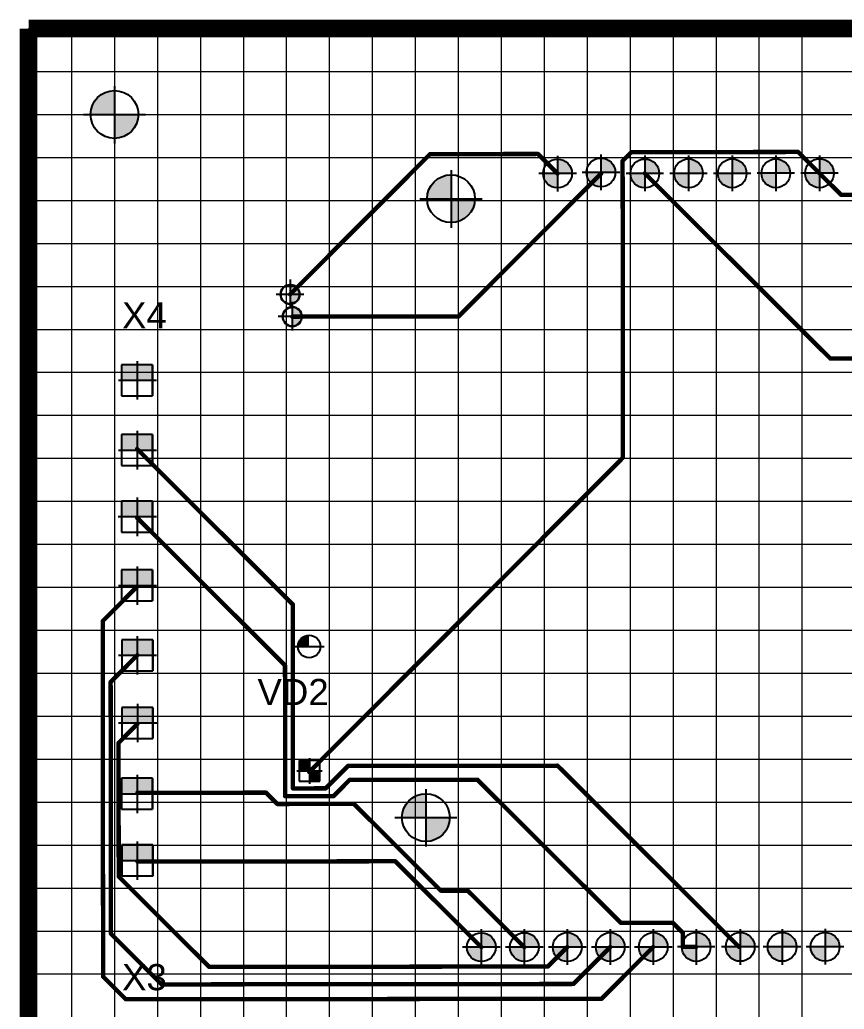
# Model space of a CAD drawing. Header units: millimetres. Extents: x 4478846 to 4492776, y 3796523 to 3799112.
# Drawn here: x 4482117.8 to 4482213.8, y 3798029.9 to 3798145 of the extents above; entities that cross this region are included whole.
import ezdxf

# ---------------------------------------------------------------- set-up
doc = ezdxf.new("R2010")
doc.units = ezdxf.units.MM
doc.linetypes.add('ACAD_ISO08W100', pattern=[36, 24, -3, 6, -3])
doc.layers.get('0').update_dxf_attribs({"lineweight": 25})
for name, color, linetype in [('BottomLayer', 5, 'Continuous'), ('InternalPlane1', 76, 'Continuous'), ('InternalPlane2', 16, 'Continuous'), ('MultiLayer', 9, 'Continuous'), ('TopLayer', 1, 'Continuous'), ('TopOverlay', 2, 'Continuous'), ('Размеры', 7, 'Continuous')]:
    doc.layers.add(name, color=color, linetype=linetype)
for name, color, linetype, lineweight in [('Tonkaya', 3, 'Continuous', 25), ('TXT', 220, 'Continuous', 20), ('тонкая', 7, 'Continuous', 13)]:
    doc.layers.add(name, color=color, linetype=linetype, lineweight=lineweight)
doc.styles.get("Standard").update_dxf_attribs({"font": 'arial.ttf'})

# ---------------------------------------------------------------- blocks, each defined once
blk = doc.blocks.new('*U279')
at = {"layer": 'тонкая'}
blk.add_line((-128, 0), (128, 0), dxfattribs=at)
blk = doc.blocks.new('*U280')
at = {"layer": 'тонкая', "color": 0, "linetype": 'ByBlock', "lineweight": -2, "transparency": 16777216}
for p in [(0, 190), (0, 185), (0, 180), (0, 175), (0, 170), (0, 165), (0, 160), (0, 155), (0, 150), (0, 145), (0, 140), (0, 135), (0, 130), (0, 125), (0, 120), (0, 115), (0, 110), (0, 105), (0, 100), (0, 95), (0, 90), (0, 85), (0, 80)]:
    blk.add_blockref('*U279', p, dxfattribs=at)
blk = doc.blocks.new('*U273')
at = {"layer": 'тонкая'}
blk.add_line((0, 95), (0, -95), dxfattribs=at)
blk = doc.blocks.new('*U274')
at = {"layer": 'тонкая', "color": 0, "linetype": 'ByBlock', "lineweight": -2, "transparency": 16777216}
for p in [(0, 0), (5, 0), (10, 0), (15, 0), (20, 0), (25, 0), (30, 0), (35, 0), (40, 0), (45, 0), (50, 0), (55, 0), (60, 0), (65, 0), (70, 0), (75, 0), (80, 0), (85, 0), (90, 0)]:
    blk.add_blockref('*U273', p, dxfattribs=at)

msp = doc.modelspace()

# ---------------------------------------------------------------- hatches: boundary and pattern name
at = {"layer": 'Tonkaya'}
h = msp.add_hatch(color=7, dxfattribs=at)
h.dxf.hatch_style = 1
h.paths.add_polyline_path([(4482128.85261, 3798136.77403, 0.41421404), (4482126.06861, 3798133.99003), (4482128.85261, 3798133.99003)])
h.paths.add_polyline_path([(4482131.63661, 3798133.99003), (4482128.85261, 3798133.99003), (4482128.85261, 3798131.20603, 0.414213084)])
h = msp.add_hatch(color=7, dxfattribs=at)
h.dxf.hatch_style = 1
h.paths.add_polyline_path([(4482180.41299, 3798128.79812), (4482180.41299, 3798127.1204), (4482182.09071, 3798127.1204, 0.414213562)])
h.paths.add_polyline_path([(4482180.41299, 3798127.1204), (4482178.73527, 3798127.1204, 0.414213562), (4482180.41299, 3798125.44268)])
h = msp.add_hatch(color=7, dxfattribs=at)
h.dxf.hatch_style = 1
h.paths.add_polyline_path([(4482185.45767, 3798128.92527), (4482185.45767, 3798127.24755), (4482187.13539, 3798127.24755, 0.414213562)])
h.paths.add_polyline_path([(4482185.45767, 3798127.24755), (4482183.77995, 3798127.24755, 0.414213562), (4482185.45767, 3798125.56983)])
h = msp.add_hatch(color=7, dxfattribs=at)
h.dxf.hatch_style = 1
h.paths.add_polyline_path([(4482190.57299, 3798128.80843), (4482190.57299, 3798127.13071), (4482192.25071, 3798127.13071, 0.414213562)])
h.paths.add_polyline_path([(4482190.57299, 3798127.13071), (4482188.89527, 3798127.13071, 0.414213562), (4482190.57299, 3798125.45299)])
h = msp.add_hatch(color=7, dxfattribs=at)
h.dxf.hatch_style = 1
h.paths.add_polyline_path([(4482195.65298, 3798128.81359), (4482195.65298, 3798127.13587), (4482197.3307, 3798127.13587, 0.414213562)])
h.paths.add_polyline_path([(4482195.65298, 3798127.13587), (4482193.97526, 3798127.13587, 0.414213562), (4482195.65298, 3798125.45815)])
h = msp.add_hatch(color=7, dxfattribs=at)
h.dxf.hatch_style = 1
h.paths.add_polyline_path([(4482200.73298, 3798128.81875), (4482200.73298, 3798127.14103), (4482202.4107, 3798127.14103, 0.414213562)])
h.paths.add_polyline_path([(4482200.73298, 3798127.14103), (4482199.05526, 3798127.14103, 0.414213562), (4482200.73298, 3798125.46331)])
h = msp.add_hatch(color=7, dxfattribs=at)
h.dxf.hatch_style = 1
h.paths.add_polyline_path([(4482205.81298, 3798128.8239), (4482205.81298, 3798127.14618), (4482207.4907, 3798127.14618, 0.414213562)])
h.paths.add_polyline_path([(4482205.81298, 3798127.14618), (4482204.13526, 3798127.14618, 0.414213562), (4482205.81298, 3798125.46846)])
h = msp.add_hatch(color=7, dxfattribs=at)
h.dxf.hatch_style = 1
h.paths.add_polyline_path([(4482210.89298, 3798128.82906), (4482210.89298, 3798127.15134), (4482212.5707, 3798127.15134, 0.414213562)])
h.paths.add_polyline_path([(4482210.89298, 3798127.15134), (4482209.21526, 3798127.15134, 0.414213562), (4482210.89298, 3798125.47362)])
h = msp.add_hatch(color=7, dxfattribs=at)
h.dxf.hatch_style = 1
h.paths.add_polyline_path([(4482168.01599, 3798126.97183, 0.41421404), (4482165.23199, 3798124.18783), (4482168.01599, 3798124.18783)])
h.paths.add_polyline_path([(4482170.79999, 3798124.18783), (4482168.01599, 3798124.18783), (4482168.01599, 3798121.40383, 0.414213084)])
h = msp.add_hatch(color=7, dxfattribs=at)
h.dxf.hatch_style = 1
h.paths.add_polyline_path([(4482165.08903, 3798054.96887, 0.414214041), (4482162.30502, 3798052.18487), (4482165.08903, 3798052.18487)])
h.paths.add_polyline_path([(4482167.87302, 3798052.18487), (4482165.08903, 3798052.18487), (4482165.08903, 3798049.40087, 0.414213084)])
h = msp.add_hatch(color=7, dxfattribs=at)
h.dxf.hatch_style = 1
h.paths.add_polyline_path([(4482171.54434, 3798038.78915), (4482171.54434, 3798037.11143), (4482173.22206, 3798037.11143, 0.414213562)])
h.paths.add_polyline_path([(4482171.54434, 3798037.11143), (4482169.86662, 3798037.11143, 0.414213562), (4482171.54434, 3798035.43371)])
h = msp.add_hatch(color=7, dxfattribs=at)
h.dxf.hatch_style = 1
h.paths.add_polyline_path([(4482176.54438, 3798038.79423), (4482176.54438, 3798037.11651), (4482178.2221, 3798037.11651, 0.414213562)])
h.paths.add_polyline_path([(4482176.54438, 3798037.11651), (4482174.86666, 3798037.11651, 0.414213562), (4482176.54438, 3798035.43879)])
h = msp.add_hatch(color=7, dxfattribs=at)
h.dxf.hatch_style = 1
h.paths.add_polyline_path([(4482181.54432, 3798038.7993), (4482181.54432, 3798037.12158), (4482183.22204, 3798037.12158, 0.414213562)])
h.paths.add_polyline_path([(4482181.54432, 3798037.12158), (4482179.8666, 3798037.12158, 0.414213562), (4482181.54432, 3798035.44386)])
h = msp.add_hatch(color=7, dxfattribs=at)
h.dxf.hatch_style = 1
h.paths.add_polyline_path([(4482186.54436, 3798038.80438), (4482186.54436, 3798037.12666), (4482188.22208, 3798037.12666, 0.414213562)])
h.paths.add_polyline_path([(4482186.54436, 3798037.12666), (4482184.86664, 3798037.12666, 0.414213562), (4482186.54436, 3798035.44894)])
h = msp.add_hatch(color=7, dxfattribs=at)
h.dxf.hatch_style = 1
h.paths.add_polyline_path([(4482191.54938, 3798038.80438), (4482191.54938, 3798037.12666), (4482193.2271, 3798037.12666, 0.414213562)])
h.paths.add_polyline_path([(4482191.54938, 3798037.12666), (4482189.87166, 3798037.12666, 0.414213562), (4482191.54938, 3798035.44894)])
h = msp.add_hatch(color=7, dxfattribs=at)
h.dxf.hatch_style = 1
h.paths.add_polyline_path([(4482196.54433, 3798038.81453), (4482196.54433, 3798037.13681), (4482198.22205, 3798037.13681, 0.414213562)])
h.paths.add_polyline_path([(4482196.54433, 3798037.13681), (4482194.86661, 3798037.13681, 0.414213562), (4482196.54433, 3798035.45909)])
h = msp.add_hatch(color=7, dxfattribs=at)
h.dxf.hatch_style = 1
h.paths.add_polyline_path([(4482201.67137, 3798038.81973), (4482201.67137, 3798037.14201), (4482203.34909, 3798037.14201, 0.414213562)])
h.paths.add_polyline_path([(4482201.67137, 3798037.14201), (4482199.99365, 3798037.14201, 0.414213562), (4482201.67137, 3798035.46429)])
h = msp.add_hatch(color=7, dxfattribs=at)
h.dxf.hatch_style = 1
h.paths.add_polyline_path([(4482206.54431, 3798038.81973), (4482206.54431, 3798037.14201), (4482208.22203, 3798037.14201, 0.414213562)])
h.paths.add_polyline_path([(4482206.54431, 3798037.14201), (4482204.86659, 3798037.14201, 0.414213562), (4482206.54431, 3798035.46429)])
h = msp.add_hatch(color=7, dxfattribs=at)
h.dxf.hatch_style = 1
h.paths.add_polyline_path([(4482211.54434, 3798038.82975), (4482211.54434, 3798037.15203), (4482213.22206, 3798037.15203, 0.414213562)])
h.paths.add_polyline_path([(4482211.54434, 3798037.15203), (4482209.86662, 3798037.15203, 0.414213562), (4482211.54434, 3798035.47431)])
at = {"layer": 'TXT'}
h = msp.add_hatch(color=0, dxfattribs=at)
h.dxf.hatch_style = 1
h.paths.add_polyline_path([(4482151.50887, 3798073.39189, 0.414213562), (4482150.20807, 3798072.09109), (4482151.50887, 3798072.09109)])
at = {"layer": 'Размеры', "lineweight": 30}
h = msp.add_hatch(color=0, dxfattribs=at)
h.dxf.hatch_style = 1
edge = h.paths.add_edge_path()
edge.add_line((4482150.40239, 3798113.32736), (4482149.29366, 3798113.05724))
edge.add_line((4482149.29366, 3798113.05724), (4482149.29366, 3798111.94755))
edge.add_arc((4482149.40779, 3798112.9912), 1.04987, 263.7592025, 378.6746193)
edge = h.paths.add_edge_path()
edge.add_line((4482149.29366, 3798114.16693), (4482149.29366, 3798113.05724))
edge.add_line((4482149.29366, 3798113.05724), (4482150.40239, 3798113.32736))
edge.add_arc((4482149.22069, 3798112.91868), 1.25038, 19.0774453, 86.6543092)
h = msp.add_hatch(color=0, dxfattribs=at)
h.dxf.hatch_style = 1
edge = h.paths.add_edge_path()
edge.add_line((4482150.65902, 3798110.73682), (4482149.55029, 3798110.4667))
edge.add_line((4482149.55029, 3798110.4667), (4482149.55029, 3798109.35701))
edge.add_arc((4482149.66442, 3798110.40066), 1.04987, 263.7592025, 378.6746193)
edge = h.paths.add_edge_path()
edge.add_line((4482149.55029, 3798111.57639), (4482149.55029, 3798110.4667))
edge.add_line((4482149.55029, 3798110.4667), (4482150.65902, 3798110.73682))
edge.add_arc((4482149.47731, 3798110.32814), 1.25038, 19.0774453, 86.6543092)

# ---------------------------------------------------------------- linework, layer by layer
at = {"color": 7, "linetype": 'Continuous'}
for p, q in [((4482133.28988, 3798104.871), (4482129.68349, 3798104.871)), ((4482129.68349, 3798104.871), (4482129.68349, 3798101.2646)), ((4482131.48669, 3798105.28887), (4482131.48546, 3798100.81598)), ((4482133.28965, 3798104.87001), (4482133.28768, 3798101.26362)), ((4482133.28988, 3798101.2646), (4482133.28988, 3798104.871)), ((4482129.30437, 3798103.0678), (4482133.73335, 3798103.0678)), ((4482129.68349, 3798101.2646), (4482133.28988, 3798101.2646)), ((4482133.28988, 3798096.74698), (4482129.68349, 3798096.74698)), ((4482129.68349, 3798096.74698), (4482129.68349, 3798093.14059)), ((4482131.48669, 3798097.16485), (4482131.48546, 3798092.69196)), ((4482133.28965, 3798096.746), (4482133.28768, 3798093.13961)), ((4482133.28988, 3798093.14059), (4482133.28988, 3798096.74698)), ((4482129.30437, 3798094.94379), (4482133.73335, 3798094.94379)), ((4482129.68349, 3798093.14059), (4482133.28988, 3798093.14059)), ((4482131.4808, 3798089.418), (4482131.47958, 3798084.94511)), ((4482133.284, 3798089.00013), (4482129.67761, 3798089.00013)), ((4482129.67761, 3798089.00013), (4482129.67761, 3798085.39373)), ((4482133.28377, 3798088.99914), (4482133.2818, 3798085.39275)), ((4482133.284, 3798085.39373), (4482133.284, 3798089.00013)), ((4482129.29848, 3798087.19693), (4482133.72746, 3798087.19693)), ((4482129.67761, 3798085.39373), (4482133.284, 3798085.39373)), ((4482131.48669, 3798081.41775), (4482131.48546, 3798076.94486)), ((4482133.28988, 3798080.99988), (4482129.68349, 3798080.99988)), ((4482129.68349, 3798080.99988), (4482129.68349, 3798077.39349)), ((4482133.28965, 3798080.99889), (4482133.28768, 3798077.3925)), ((4482133.28988, 3798077.39349), (4482133.28988, 3798080.99988)), ((4482129.30437, 3798079.19668), (4482133.73335, 3798079.19668)), ((4482129.68349, 3798077.39349), (4482133.28988, 3798077.39349)), ((4482131.51105, 3798073.29181), (4482131.50983, 3798068.81892)), ((4482133.31424, 3798072.87394), (4482129.70785, 3798072.87394)), ((4482129.70785, 3798072.87394), (4482129.70785, 3798069.26755)), ((4482133.31402, 3798072.87296), (4482133.31204, 3798069.26657)), ((4482133.31424, 3798069.26755), (4482133.31424, 3798072.87394)), ((4482129.32873, 3798071.07075), (4482133.75771, 3798071.07075)), ((4482129.70785, 3798069.26755), (4482133.31424, 3798069.26755)), ((4482131.51917, 3798065.41883), (4482131.51794, 3798060.94594)), ((4482133.32236, 3798065.00096), (4482129.71597, 3798065.00096)), ((4482129.71597, 3798065.00096), (4482129.71597, 3798061.39457)), ((4482133.32213, 3798064.99998), (4482133.32016, 3798061.39358)), ((4482133.32236, 3798061.39457), (4482133.32236, 3798065.00096)), ((4482129.33685, 3798063.19777), (4482133.76583, 3798063.19777)), ((4482129.71597, 3798061.39457), (4482133.32236, 3798061.39457)), ((4482152.73598, 3798058.8198), (4482150.33172, 3798058.8198)), ((4482150.33172, 3798058.8198), (4482150.33172, 3798056.41554)), ((4482151.53385, 3798059.09838), (4482151.53303, 3798056.11646)), ((4482152.73598, 3798056.41554), (4482152.73598, 3798058.8198)), ((4482152.73598, 3798056.41554), (4482152.73598, 3798058.8198)), ((4482131.48669, 3798057.17152), (4482131.48546, 3798052.69863)), ((4482150.07897, 3798057.61767), (4482153.03162, 3798057.61767)), ((4482133.28988, 3798056.75365), (4482129.68349, 3798056.75365)), ((4482129.68349, 3798056.75365), (4482129.68349, 3798053.14725)), ((4482133.28965, 3798056.75266), (4482133.28768, 3798053.14627)), ((4482133.28988, 3798053.14725), (4482133.28988, 3798056.75365)), ((4482150.33172, 3798056.41554), (4482152.73598, 3798056.41554)), ((4482129.30437, 3798054.95045), (4482133.73335, 3798054.95045)), ((4482129.68349, 3798053.14725), (4482133.28988, 3798053.14725)), ((4482131.50211, 3798049.41443), (4482131.50089, 3798044.94154)), ((4482133.30531, 3798048.99656), (4482129.69892, 3798048.99656)), ((4482129.69892, 3798048.99656), (4482129.69892, 3798045.39017)), ((4482133.30508, 3798048.99558), (4482133.30311, 3798045.38918)), ((4482133.30531, 3798045.39017), (4482133.30531, 3798048.99656)), ((4482129.31979, 3798047.19337), (4482133.74877, 3798047.19337)), ((4482129.69892, 3798045.39017), (4482133.30531, 3798045.39017))]:
    msp.add_line(p, q, dxfattribs=at)
at = {"color": 7}
for points in [[(4482131.48669, 3798103.0678), (4482131.48669, 3798104.871), (4482129.68349, 3798103.0678), (4482129.68349, 3798104.871)], [(4482131.48669, 3798103.0678), (4482131.48669, 3798104.871), (4482129.68349, 3798103.0678), (4482129.68349, 3798104.871)], [(4482131.48547, 3798103.0678), (4482131.48646, 3798104.871), (4482133.28867, 3798103.06682), (4482133.28965, 3798104.87001)], [(4482131.48547, 3798103.0678), (4482131.48646, 3798104.871), (4482133.28867, 3798103.06682), (4482133.28965, 3798104.87001)], [(4482131.48669, 3798094.94379), (4482131.48669, 3798096.74698), (4482129.68349, 3798094.94379), (4482129.68349, 3798096.74698)], [(4482131.48669, 3798094.94379), (4482131.48669, 3798096.74698), (4482129.68349, 3798094.94379), (4482129.68349, 3798096.74698)], [(4482131.48547, 3798094.94379), (4482131.48646, 3798096.74698), (4482133.28867, 3798094.9428), (4482133.28965, 3798096.746)], [(4482131.48547, 3798094.94379), (4482131.48646, 3798096.74698), (4482133.28867, 3798094.9428), (4482133.28965, 3798096.746)], [(4482131.4808, 3798087.19693), (4482131.4808, 3798089.00013), (4482129.67761, 3798087.19693), (4482129.67761, 3798089.00013)], [(4482131.4808, 3798087.19693), (4482131.4808, 3798089.00013), (4482129.67761, 3798087.19693), (4482129.67761, 3798089.00013)], [(4482131.47959, 3798087.19693), (4482131.48057, 3798089.00013), (4482133.28278, 3798087.19595), (4482133.28377, 3798088.99914)], [(4482131.47959, 3798087.19693), (4482131.48057, 3798089.00013), (4482133.28278, 3798087.19595), (4482133.28377, 3798088.99914)], [(4482131.48669, 3798079.19668), (4482131.48669, 3798080.99988), (4482129.68349, 3798079.19668), (4482129.68349, 3798080.99988)], [(4482131.48669, 3798079.19668), (4482131.48669, 3798080.99988), (4482129.68349, 3798079.19668), (4482129.68349, 3798080.99988)], [(4482131.48547, 3798079.19668), (4482131.48646, 3798080.99988), (4482133.28867, 3798079.1957), (4482133.28965, 3798080.99889)], [(4482131.48547, 3798079.19668), (4482131.48646, 3798080.99988), (4482133.28867, 3798079.1957), (4482133.28965, 3798080.99889)], [(4482131.51105, 3798071.07075), (4482131.51105, 3798072.87394), (4482129.70785, 3798071.07075), (4482129.70785, 3798072.87394)], [(4482131.51105, 3798071.07075), (4482131.51105, 3798072.87394), (4482129.70785, 3798071.07075), (4482129.70785, 3798072.87394)], [(4482131.50983, 3798071.07075), (4482131.51082, 3798072.87394), (4482133.31303, 3798071.06976), (4482133.31402, 3798072.87296)], [(4482131.50983, 3798071.07075), (4482131.51082, 3798072.87394), (4482133.31303, 3798071.06976), (4482133.31402, 3798072.87296)], [(4482131.51917, 3798063.19777), (4482131.51917, 3798065.00096), (4482129.71597, 3798063.19777), (4482129.71597, 3798065.00096)], [(4482131.51917, 3798063.19777), (4482131.51917, 3798065.00096), (4482129.71597, 3798063.19777), (4482129.71597, 3798065.00096)], [(4482131.51795, 3798063.19777), (4482131.51894, 3798065.00096), (4482133.32115, 3798063.19678), (4482133.32213, 3798064.99998)], [(4482131.51795, 3798063.19777), (4482131.51894, 3798065.00096), (4482133.32115, 3798063.19678), (4482133.32213, 3798064.99998)], [(4482151.53385, 3798057.61767), (4482151.53385, 3798058.8198), (4482150.33172, 3798057.61767), (4482150.33172, 3798058.8198)], [(4482151.53385, 3798057.61767), (4482151.53385, 3798058.8198), (4482150.33172, 3798057.61767), (4482150.33172, 3798058.8198)], [(4482151.53385, 3798057.61767), (4482151.53385, 3798056.41554), (4482152.73598, 3798057.61767), (4482152.73598, 3798056.41554)], [(4482151.53385, 3798057.61767), (4482151.53385, 3798056.41554), (4482152.73598, 3798057.61767), (4482152.73598, 3798056.41554)], [(4482131.48669, 3798054.95045), (4482131.48669, 3798056.75365), (4482129.68349, 3798054.95045), (4482129.68349, 3798056.75365)], [(4482131.48669, 3798054.95045), (4482131.48669, 3798056.75365), (4482129.68349, 3798054.95045), (4482129.68349, 3798056.75365)], [(4482131.48547, 3798054.95045), (4482131.48646, 3798056.75365), (4482133.28867, 3798054.94947), (4482133.28965, 3798056.75266)], [(4482131.48547, 3798054.95045), (4482131.48646, 3798056.75365), (4482133.28867, 3798054.94947), (4482133.28965, 3798056.75266)], [(4482131.50211, 3798047.19337), (4482131.50211, 3798048.99656), (4482129.69892, 3798047.19337), (4482129.69892, 3798048.99656)], [(4482131.50211, 3798047.19337), (4482131.50211, 3798048.99656), (4482129.69892, 3798047.19337), (4482129.69892, 3798048.99656)], [(4482131.5009, 3798047.19337), (4482131.50189, 3798048.99656), (4482133.3041, 3798047.19238), (4482133.30508, 3798048.99558)], [(4482131.5009, 3798047.19337), (4482131.50189, 3798048.99656), (4482133.3041, 3798047.19238), (4482133.30508, 3798048.99558)]]:
    msp.add_solid(points, dxfattribs=at)
at = {"layer": 'BottomLayer', "const_width": 0.508}
for points in [[(4482189.00248, 3798129.60755), (4482187.98751, 3798128.59052)], [(4482208.41203, 3798129.62725), (4482189.00248, 3798129.60755)], [(4482210.89298, 3798127.15134), (4482208.41203, 3798129.62725)], [(4482165.5839, 3798129.38058), (4482149.29366, 3798113.05724)], [(4482178.13545, 3798129.39332), (4482165.5839, 3798129.38058)], [(4482180.41299, 3798127.1204), (4482178.13545, 3798129.39332)], [(4482188.02255, 3798094.06411), (4482187.98751, 3798128.59052)], [(4482185.49299, 3798127.12556), (4482168.8875, 3798110.48632)], [(4482212.14482, 3798105.60263), (4482190.57299, 3798127.13071)], [(4482213.39548, 3798124.65391), (4482210.89298, 3798127.15134)], [(4482233.79553, 3798124.67461), (4482213.39548, 3798124.65391)], [(4482168.8875, 3798110.48632), (4482149.55029, 3798110.4667)], [(4482338.02482, 3798105.73039), (4482212.14482, 3798105.60263)], [(4482149.59981, 3798076.99319), (4482131.48547, 3798095.07079)], [(4482188.02255, 3798094.06411), (4482151.52369, 3798057.49108)], [(4482148.69901, 3798069.90018), (4482131.49359, 3798087.07071)], [(4482131.50171, 3798079.07073), (4482127.48822, 3798075.04908)], [(4482149.62154, 3798055.58506), (4482149.59981, 3798076.99319)], [(4482127.53021, 3798033.68551), (4482127.48822, 3798075.04908)], [(4482131.50983, 3798071.07075), (4482128.40981, 3798067.96443)], [(4482148.71446, 3798054.67614), (4482148.69901, 3798069.90018)], [(4482128.43955, 3798038.66483), (4482128.40981, 3798067.96443)], [(4482131.51795, 3798063.07077), (4482129.33141, 3798060.87978)], [(4482129.3472, 3798045.32056), (4482129.33141, 3798060.87978)], [(4482156.03553, 3798058.20005), (4482153.4297, 3798055.58893)], [(4482180.41861, 3798058.2248), (4482156.03553, 3798058.20005)], [(4482201.54437, 3798037.14188), (4482180.41861, 3798058.2248)], [(4482156.22758, 3798056.57465), (4482154.33862, 3798054.68185)], [(4482171.09338, 3798056.58974), (4482156.22758, 3798056.57465)], [(4482187.77269, 3798039.94426), (4482171.09338, 3798056.58974)], [(4482146.48595, 3798055.08597), (4482131.52607, 3798055.07079)], [(4482147.80738, 3798053.76722), (4482146.48595, 3798055.08597)], [(4482154.33862, 3798054.68185), (4482148.71446, 3798054.67614)], [(4482153.4297, 3798055.58893), (4482149.62154, 3798055.58506)], [(4482156.72471, 3798053.77627), (4482147.80738, 3798053.76722)], [(4482166.83928, 3798043.68221), (4482156.72471, 3798053.77627)], [(4482161.53422, 3798047.10126), (4482131.53419, 3798047.07081)], [(4482171.54434, 3798037.11143), (4482161.53422, 3798047.10126)], [(4482139.87347, 3798034.81564), (4482129.3472, 3798045.32056)], [(4482169.96216, 3798043.68538), (4482166.83928, 3798043.68221)], [(4482176.54438, 3798037.11651), (4482169.96216, 3798043.68538)], [(4482193.81788, 3798039.95039), (4482187.77269, 3798039.94426)], [(4482194.98747, 3798038.78318), (4482193.81788, 3798039.95039)], [(4482134.33833, 3798032.77802), (4482128.43955, 3798038.66483)], [(4482194.98914, 3798037.13523), (4482194.98747, 3798038.78318)], [(4482181.54432, 3798037.12158), (4482179.28297, 3798034.85564)], [(4482186.54436, 3798037.12666), (4482182.25307, 3798032.82665)], [(4482191.54429, 3798037.13173), (4482185.52756, 3798031.10277)], [(4482196.54433, 3798037.13681), (4482194.98914, 3798037.13523)], [(4482179.28297, 3798034.85564), (4482139.87347, 3798034.81564)], [(4482130.17449, 3798031.04659), (4482127.53021, 3798033.68551)], [(4482182.25307, 3798032.82665), (4482134.33833, 3798032.77802)], [(4482185.52756, 3798031.10277), (4482130.17449, 3798031.04659)]]:
    msp.add_lwpolyline(points, dxfattribs=at)
at = {"layer": 'BottomLayer', "const_width": 0.254}
for points in [[(4482189.12948, 3798129.60768, -1), (4482188.87548, 3798129.60742, -1)], [(4482189.12948, 3798129.60768, -1), (4482188.87548, 3798129.60742, -1)], [(4482208.53903, 3798129.62738, -1), (4482208.28503, 3798129.62712, -1)], [(4482208.53903, 3798129.62738, -1), (4482208.28503, 3798129.62712, -1)], [(4482165.7109, 3798129.38071, -1), (4482165.4569, 3798129.38045, -1)], [(4482165.7109, 3798129.38071, -1), (4482165.4569, 3798129.38045, -1)], [(4482178.26245, 3798129.39345, -1), (4482178.00845, 3798129.39319, -1)], [(4482178.26245, 3798129.39345, -1), (4482178.00845, 3798129.39319, -1)], [(4482188.11451, 3798128.59065, -1), (4482187.86051, 3798128.59039, -1)], [(4482188.11451, 3798128.59065, -1), (4482187.86051, 3798128.59039, -1)], [(4482180.53999, 3798127.12053, -1), (4482180.28599, 3798127.12027, -1)], [(4482185.61999, 3798127.12569, -1), (4482185.36599, 3798127.12543, -1)], [(4482190.69999, 3798127.13084, -1), (4482190.44599, 3798127.13058, -1)], [(4482211.01998, 3798127.15147, -1), (4482210.76598, 3798127.15121, -1)], [(4482211.01998, 3798127.15147, -1), (4482210.76598, 3798127.15121, -1)], [(4482213.52248, 3798124.65404, -1), (4482213.26848, 3798124.65378, -1)], [(4482213.52248, 3798124.65404, -1), (4482213.26848, 3798124.65378, -1)], [(4482149.42066, 3798113.05737, -1), (4482149.16666, 3798113.05711, -1)], [(4482149.67729, 3798110.46683, -1), (4482149.42329, 3798110.46657, -1)], [(4482169.0145, 3798110.48645, -1), (4482168.7605, 3798110.4862, -1)], [(4482169.0145, 3798110.48645, -1), (4482168.7605, 3798110.4862, -1)], [(4482212.27182, 3798105.60276, -1), (4482212.01782, 3798105.6025, -1)], [(4482212.27182, 3798105.60276, -1), (4482212.01782, 3798105.6025, -1)], [(4482131.61247, 3798095.07092, -1), (4482131.35847, 3798095.07066, -1)], [(4482188.14955, 3798094.06424, -1), (4482187.89555, 3798094.06399, -1)], [(4482188.14955, 3798094.06424, -1), (4482187.89555, 3798094.06399, -1)], [(4482131.62059, 3798087.07084, -1), (4482131.36659, 3798087.07058, -1)], [(4482131.62871, 3798079.07086, -1), (4482131.37471, 3798079.0706, -1)], [(4482149.72681, 3798076.99332, -1), (4482149.47281, 3798076.99306, -1)], [(4482149.72681, 3798076.99332, -1), (4482149.47281, 3798076.99306, -1)], [(4482127.61522, 3798075.04921, -1), (4482127.36122, 3798075.04895, -1)], [(4482127.61522, 3798075.04921, -1), (4482127.36122, 3798075.04895, -1)], [(4482131.63683, 3798071.07088, -1), (4482131.38283, 3798071.07062, -1)], [(4482148.82601, 3798069.90031, -1), (4482148.57201, 3798069.90005, -1)], [(4482148.82601, 3798069.90031, -1), (4482148.57201, 3798069.90005, -1)], [(4482128.53681, 3798067.96456, -1), (4482128.28281, 3798067.9643, -1)], [(4482128.53681, 3798067.96456, -1), (4482128.28281, 3798067.9643, -1)], [(4482131.64495, 3798063.0709, -1), (4482131.39095, 3798063.07064, -1)], [(4482129.45841, 3798060.87991, -1), (4482129.20441, 3798060.87965, -1)], [(4482129.45841, 3798060.87991, -1), (4482129.20441, 3798060.87965, -1)], [(4482156.16253, 3798058.20018, -1), (4482155.90853, 3798058.19992, -1)], [(4482156.16253, 3798058.20018, -1), (4482155.90853, 3798058.19992, -1)], [(4482180.54561, 3798058.22493, -1), (4482180.29161, 3798058.22467, -1)], [(4482180.54561, 3798058.22493, -1), (4482180.29161, 3798058.22467, -1)], [(4482151.65069, 3798057.49121, -1), (4482151.39669, 3798057.49095, -1)], [(4482156.35458, 3798056.57478, -1), (4482156.10058, 3798056.57452, -1)], [(4482156.35458, 3798056.57478, -1), (4482156.10058, 3798056.57452, -1)], [(4482171.22038, 3798056.58986, -1), (4482170.96638, 3798056.58961, -1)], [(4482171.22038, 3798056.58986, -1), (4482170.96638, 3798056.58961, -1)], [(4482131.65307, 3798055.07092, -1), (4482131.39907, 3798055.07066, -1)], [(4482146.61295, 3798055.0861, -1), (4482146.35895, 3798055.08584, -1)], [(4482146.61295, 3798055.0861, -1), (4482146.35895, 3798055.08584, -1)], [(4482148.84146, 3798054.67627, -1), (4482148.58746, 3798054.67601, -1)], [(4482148.84146, 3798054.67627, -1), (4482148.58746, 3798054.67601, -1)], [(4482149.74854, 3798055.58519, -1), (4482149.49454, 3798055.58493, -1)], [(4482149.74854, 3798055.58519, -1), (4482149.49454, 3798055.58493, -1)], [(4482153.5567, 3798055.58906, -1), (4482153.3027, 3798055.5888, -1)], [(4482153.5567, 3798055.58906, -1), (4482153.3027, 3798055.5888, -1)], [(4482154.46562, 3798054.68198, -1), (4482154.21163, 3798054.68172, -1)], [(4482154.46562, 3798054.68198, -1), (4482154.21163, 3798054.68172, -1)], [(4482147.93438, 3798053.76735, -1), (4482147.68038, 3798053.76709, -1)], [(4482147.93438, 3798053.76735, -1), (4482147.68038, 3798053.76709, -1)], [(4482156.85171, 3798053.7764, -1), (4482156.59771, 3798053.77614, -1)], [(4482156.85171, 3798053.7764, -1), (4482156.59771, 3798053.77614, -1)], [(4482131.66119, 3798047.07094, -1), (4482131.40719, 3798047.07068, -1)], [(4482161.66122, 3798047.10139, -1), (4482161.40722, 3798047.10113, -1)], [(4482161.66122, 3798047.10139, -1), (4482161.40722, 3798047.10113, -1)], [(4482129.4742, 3798045.32069, -1), (4482129.2202, 3798045.32043, -1)], [(4482129.4742, 3798045.32069, -1), (4482129.2202, 3798045.32043, -1)], [(4482166.96628, 3798043.68234, -1), (4482166.71228, 3798043.68208, -1)], [(4482166.96628, 3798043.68234, -1), (4482166.71228, 3798043.68208, -1)], [(4482170.08916, 3798043.68551, -1), (4482169.83516, 3798043.68525, -1)], [(4482170.08916, 3798043.68551, -1), (4482169.83516, 3798043.68525, -1)], [(4482187.89969, 3798039.94439, -1), (4482187.64569, 3798039.94413, -1)], [(4482187.89969, 3798039.94439, -1), (4482187.64569, 3798039.94413, -1)], [(4482193.94488, 3798039.95052, -1), (4482193.69088, 3798039.95026, -1)], [(4482193.94488, 3798039.95052, -1), (4482193.69088, 3798039.95026, -1)], [(4482128.56655, 3798038.66496, -1), (4482128.31255, 3798038.6647, -1)], [(4482128.56655, 3798038.66496, -1), (4482128.31255, 3798038.6647, -1)], [(4482195.11447, 3798038.78331, -1), (4482194.86047, 3798038.78305, -1)], [(4482195.11447, 3798038.78331, -1), (4482194.86047, 3798038.78305, -1)], [(4482171.67134, 3798037.11156, -1), (4482171.41734, 3798037.1113, -1)], [(4482176.67138, 3798037.11664, -1), (4482176.41738, 3798037.11638, -1)], [(4482181.67132, 3798037.12171, -1), (4482181.41732, 3798037.12145, -1)], [(4482186.67136, 3798037.12679, -1), (4482186.41736, 3798037.12653, -1)], [(4482191.67129, 3798037.13186, -1), (4482191.41729, 3798037.1316, -1)], [(4482195.11614, 3798037.13536, -1), (4482194.86214, 3798037.1351, -1)], [(4482195.11614, 3798037.13536, -1), (4482194.86214, 3798037.1351, -1)], [(4482196.67133, 3798037.13693, -1), (4482196.41733, 3798037.13668, -1)], [(4482201.67137, 3798037.14201, -1), (4482201.41737, 3798037.14175, -1)], [(4482140.00047, 3798034.81577, -1), (4482139.74647, 3798034.81551, -1)], [(4482140.00047, 3798034.81577, -1), (4482139.74647, 3798034.81551, -1)], [(4482179.40997, 3798034.85577, -1), (4482179.15597, 3798034.85551, -1)], [(4482179.40997, 3798034.85577, -1), (4482179.15597, 3798034.85551, -1)], [(4482127.65721, 3798033.68564, -1), (4482127.40321, 3798033.68538, -1)], [(4482127.65721, 3798033.68564, -1), (4482127.40321, 3798033.68538, -1)], [(4482134.46533, 3798032.77815, -1), (4482134.21133, 3798032.77789, -1)], [(4482134.46533, 3798032.77815, -1), (4482134.21133, 3798032.77789, -1)], [(4482182.38007, 3798032.82678, -1), (4482182.12607, 3798032.82652, -1)], [(4482182.38007, 3798032.82678, -1), (4482182.12607, 3798032.82652, -1)], [(4482130.30149, 3798031.04672, -1), (4482130.04749, 3798031.04646, -1)], [(4482130.30149, 3798031.04672, -1), (4482130.04749, 3798031.04646, -1)], [(4482185.65456, 3798031.1029, -1), (4482185.40056, 3798031.10264, -1)], [(4482185.65456, 3798031.1029, -1), (4482185.40056, 3798031.10264, -1)]]:
    msp.add_lwpolyline(points, format="xyb", close=True, dxfattribs=at)
at = {"layer": 'InternalPlane1', "lineweight": 106, "const_width": 2.032}
msp.add_lwpolyline([(4482118.85261, 3797953.99003), (4482118.85261, 3798143.99003)], dxfattribs=at)
at = {"layer": 'InternalPlane2', "lineweight": 106, "const_width": 2.032}
for points in [[(4482118.85261, 3797953.99003), (4482118.85261, 3798143.99003)], [(4482118.85261, 3798143.99003), (4482374.85261, 3798143.99003)]]:
    msp.add_lwpolyline(points, dxfattribs=at)
at = {"layer": 'MultiLayer', "color": 0}
msp.add_circle((4482151.50887, 3798072.09109), 1.3008, dxfattribs=at)
at = {"layer": 'Tonkaya', "color": 7, "lineweight": -2}
for p, q in [((4482128.85261, 3798137.29596), (4482128.85261, 3798130.61436)), ((4482125.23341, 3798133.99003), (4482132.47181, 3798133.99003)), ((4482168.01599, 3798127.49376), (4482168.01599, 3798120.81216)), ((4482164.39678, 3798124.18783), (4482171.63519, 3798124.18783)), ((4482165.08903, 3798055.4908), (4482165.08903, 3798048.8092)), ((4482161.46982, 3798052.18487), (4482168.70822, 3798052.18487))]:
    msp.add_line(p, q, dxfattribs=at)
at = {"layer": 'Tonkaya', "color": 7}
for p, q in [((4482180.41299, 3798129.1941), (4482180.41299, 3798125.0467)), ((4482185.45767, 3798129.32125), (4482185.45767, 3798125.17385)), ((4482190.57299, 3798129.20441), (4482190.57299, 3798125.05701)), ((4482195.65298, 3798129.20957), (4482195.65298, 3798125.06217)), ((4482200.73298, 3798129.21473), (4482200.73298, 3798125.06732)), ((4482205.81298, 3798129.21988), (4482205.81298, 3798125.07248)), ((4482210.89298, 3798129.22504), (4482210.89298, 3798125.07764)), ((4482182.60144, 3798127.1204), (4482178.22455, 3798127.1204)), ((4482187.64611, 3798127.24755), (4482183.26922, 3798127.24755)), ((4482192.76143, 3798127.13071), (4482188.38454, 3798127.13071)), ((4482197.84143, 3798127.13587), (4482193.46454, 3798127.13587)), ((4482202.92143, 3798127.14103), (4482198.54454, 3798127.14103)), ((4482208.00142, 3798127.14618), (4482203.62453, 3798127.14618)), ((4482213.08142, 3798127.15134), (4482208.70453, 3798127.15134)), ((4482149.29366, 3798114.7724), (4482149.29366, 3798111.4306)), ((4482150.88165, 3798113.05724), (4482147.65275, 3798113.05724)), ((4482149.55029, 3798112.18186), (4482149.55029, 3798108.84006)), ((4482151.13828, 3798110.4667), (4482147.90938, 3798110.4667)), ((4482171.54434, 3798039.18513), (4482171.54434, 3798035.03773)), ((4482176.54438, 3798039.19021), (4482176.54438, 3798035.04281)), ((4482181.54432, 3798039.19528), (4482181.54432, 3798035.04788)), ((4482186.54436, 3798039.20036), (4482186.54436, 3798035.05295)), ((4482191.54938, 3798039.20036), (4482191.54938, 3798035.05295)), ((4482196.54433, 3798039.21051), (4482196.54433, 3798035.0631)), ((4482201.67137, 3798039.21571), (4482201.67137, 3798035.06831)), ((4482206.54431, 3798039.21571), (4482206.54431, 3798035.06831)), ((4482211.54434, 3798039.22573), (4482211.54434, 3798035.07833)), ((4482173.73279, 3798037.11143), (4482169.3559, 3798037.11143)), ((4482178.73283, 3798037.11651), (4482174.35594, 3798037.11651)), ((4482183.73276, 3798037.12158), (4482179.35587, 3798037.12158)), ((4482188.7328, 3798037.12666), (4482184.35591, 3798037.12666)), ((4482193.73782, 3798037.12666), (4482189.36093, 3798037.12666)), ((4482198.73278, 3798037.13681), (4482194.35589, 3798037.13681)), ((4482203.85981, 3798037.14201), (4482199.48292, 3798037.14201)), ((4482208.73275, 3798037.14201), (4482204.35586, 3798037.14201)), ((4482213.73279, 3798037.15203), (4482209.3559, 3798037.15203))]:
    msp.add_line(p, q, dxfattribs=at)
for centre, radius in [((4482128.85261, 3798133.99003), 2.784), ((4482180.41299, 3798127.1204), 1.67772), ((4482185.45767, 3798127.24755), 1.67772), ((4482190.57299, 3798127.13071), 1.67772), ((4482195.65298, 3798127.13587), 1.67772), ((4482200.73298, 3798127.14103), 1.67772), ((4482205.81298, 3798127.14618), 1.67772), ((4482210.89298, 3798127.15134), 1.67772), ((4482168.01599, 3798124.18783), 2.784), ((4482165.08902, 3798052.18487), 2.784), ((4482171.54434, 3798037.11143), 1.67772), ((4482176.54438, 3798037.11651), 1.67772), ((4482181.54432, 3798037.12158), 1.67772), ((4482186.54436, 3798037.12666), 1.67772), ((4482191.54938, 3798037.12666), 1.67772), ((4482196.54433, 3798037.13681), 1.67772), ((4482201.67137, 3798037.14201), 1.67772), ((4482206.54431, 3798037.14201), 1.67772), ((4482211.54434, 3798037.15203), 1.67772)]:
    msp.add_circle(centre, radius, dxfattribs=at)
at = {"layer": 'TopLayer', "color": 0, "linetype": 'ACAD_ISO08W100'}
msp.add_line((4482149.77981, 3798072.09109), (4482153.23793, 3798072.09109), dxfattribs=at)
at = {"layer": 'TopLayer', "color": 0, "lineweight": 30}
for centre in [(4482149.29366, 3798113.05724), (4482149.55029, 3798110.4667)]:
    msp.add_circle(centre, 1.10969, dxfattribs=at)

# ---------------------------------------------------------------- block references
at = {"layer": 'тонкая'}
for name, p in [('*U280', (4482246.85261, 3797953.99003)), ('*U274', (4482118.85261, 3798048.99003))]:
    msp.add_blockref(name, p, dxfattribs=at)

# ---------------------------------------------------------------- texts
at = {"layer": 'TopOverlay'}
for s, p in [('X4', (4482129.73801, 3798109.0963)), ('VD2', (4482145.50001, 3798065.2667)), ('X3', (4482129.73801, 3798032.0963))]:
    msp.add_text(s, height=3.048, dxfattribs=at).set_placement(p)

doc.saveas('drawing.dxf')
